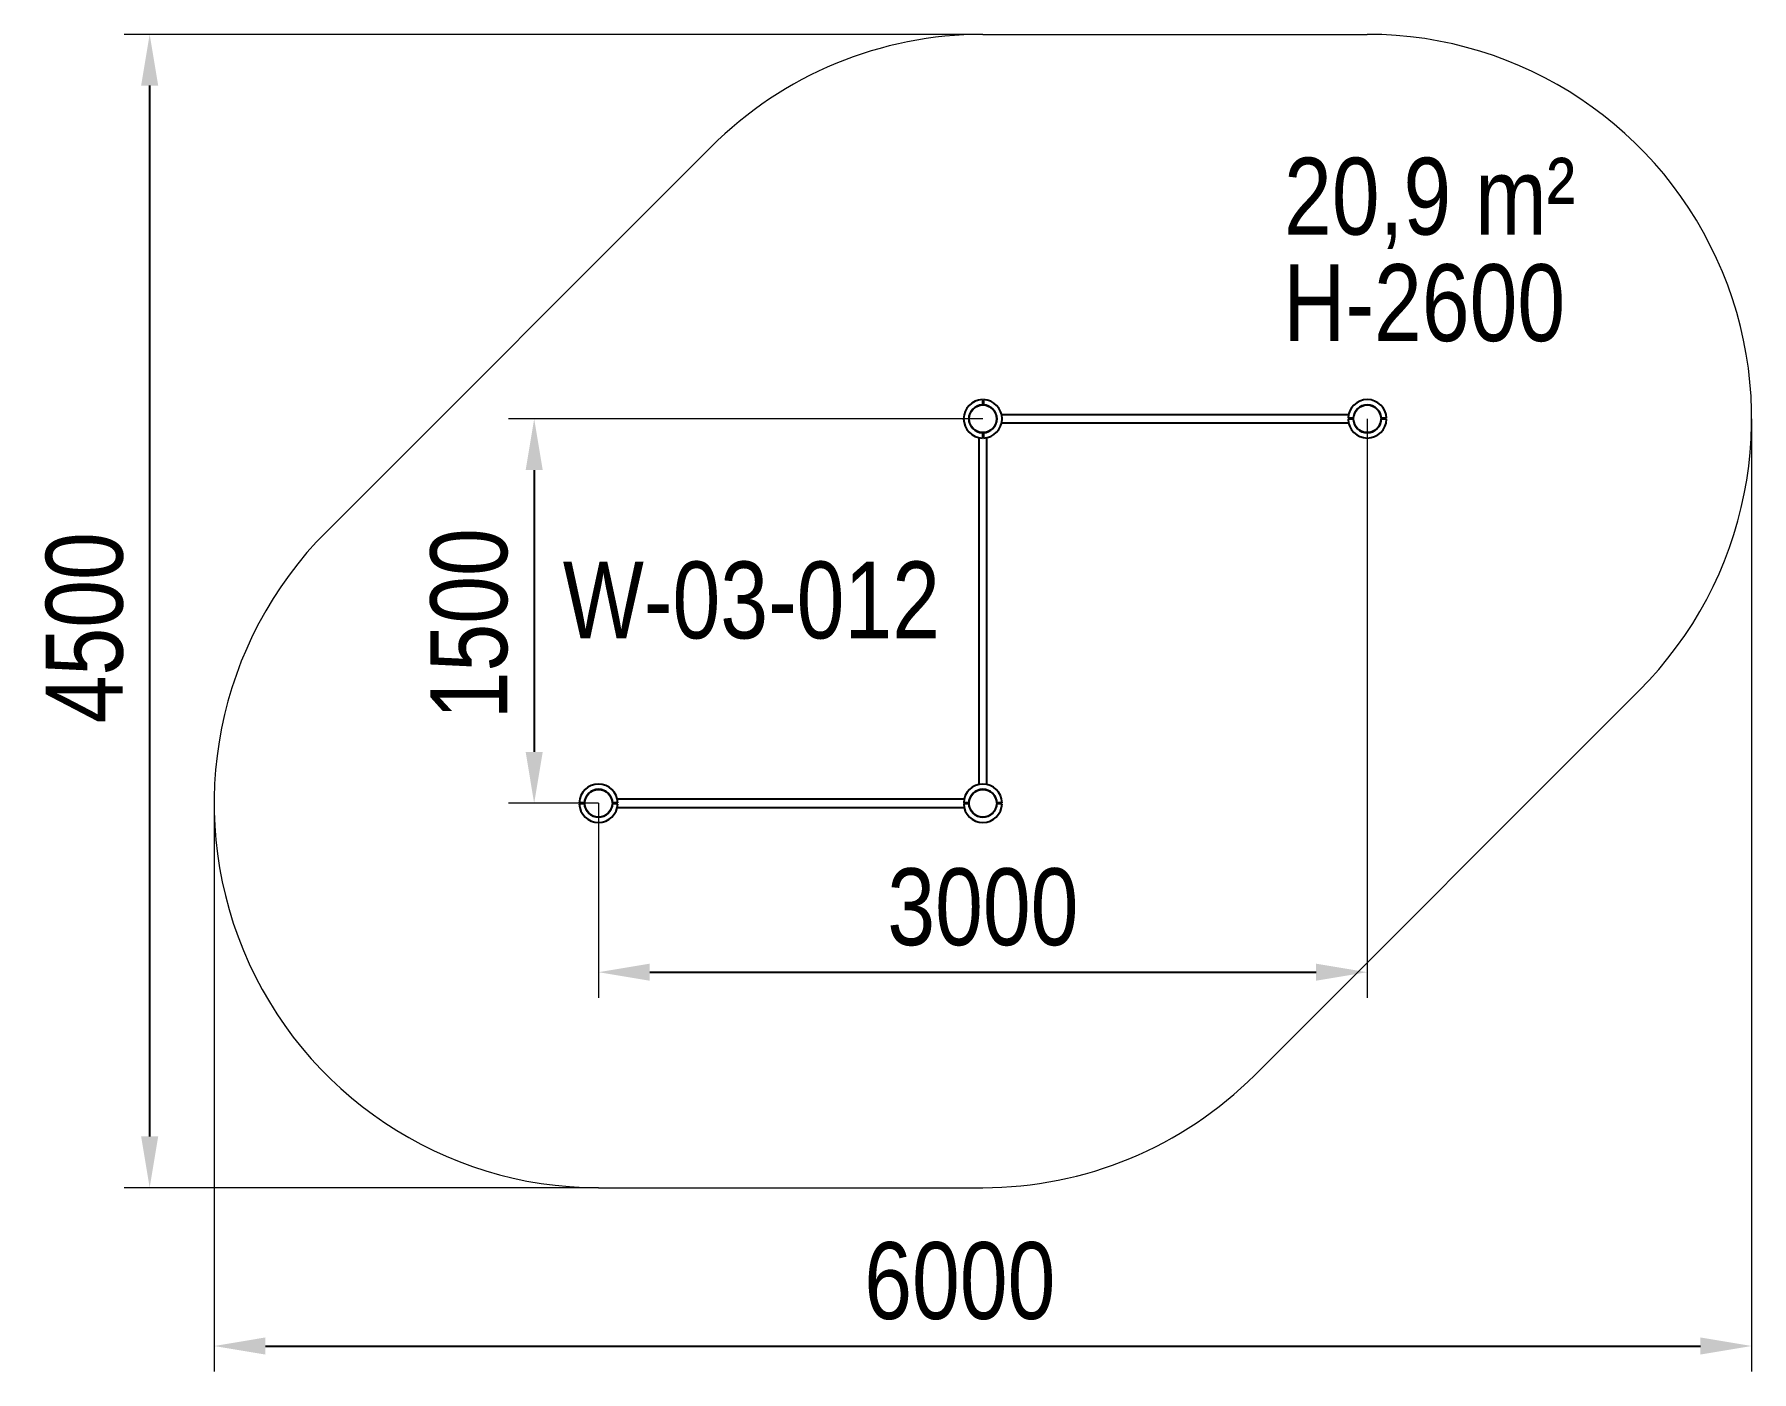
# Model space of a CAD drawing. Header units: millimetres. Extents: x -3656 to 3046, y -2794 to 2424.
import ezdxf

# ---------------------------------------------------------------- set-up
doc = ezdxf.new("R2010")
doc.units = ezdxf.units.MM
for name, color, linetype in [('DIKOM_АРТИКУЛ', 7, 'Continuous'), ('DIKOM_ЗОНА', 80, 'Continuous'), ('DIKOM_ОБЪЕКТ', 7, 'Continuous'), ('DIKOM_РАЗМЕР_ЗОНА', 7, 'Continuous'), ('DIKOM_РАЗМЕР_ОБЪЕКТА', 7, 'Continuous')]:
    doc.layers.add(name, color=color, linetype=linetype)
doc.styles.add('style1', font='arial.ttf', dxfattribs={"width": 0.8})
doc.dimstyles.new('1-50', dxfattribs={"dimtxt": 300, "dimasz": 200, "dimexe": 100, "dimexo": 0, "dimgap": 100, "dimtad": 1, "dimdec": 0, "dimtxsty": 'style1', "dimcen": 0, "dimclrd": 7, "dimclre": 7, "dimadec": 1, "dimazin": 2, "dimtfac": 1, "dimtdec": 0, "dimtmove": 0, "dimatfit": 3, "dimfxl": 0, "dimlwd": 25, "dimlwe": 18, "dimarcsym": 0})

# ---------------------------------------------------------------- blocks, each defined once
blk = doc.blocks.new('*D0')
at = {"layer": 'Defpoints', "color": 0, "transparency": 16777216}
for p in [(45.5, 923.5), (-1705.5, -576.5), (-1454.5, -576.5)]:
    blk.add_point(p, dxfattribs=at)
at = {"layer": 'DIKOM_РАЗМЕР_ОБЪЕКТА', "color": 7, "lineweight": 18, "transparency": 16777216}
for p, q in [((45.5, 923.5), (-1805.5, 923.5)), ((-1454.5, -576.5), (-1805.5, -576.5))]:
    blk.add_line(p, q, dxfattribs=at)
at = {"layer": 'DIKOM_РАЗМЕР_ОБЪЕКТА', "color": 7, "lineweight": 25, "transparency": 16777216}
blk.add_line((-1705.5, 723.5), (-1705.5, -376.5), dxfattribs=at)
at = {"layer": 'DIKOM_РАЗМЕР_ОБЪЕКТА', "color": 7, "transparency": 16777216}
for points in [[(-1738.8, 723.5), (-1672.1, 723.5), (-1705.5, 923.5)], [(-1738.8, -376.5), (-1672.1, -376.5), (-1705.5, -576.5)]]:
    blk.add_solid(points, dxfattribs=at)
at = {"layer": 'DIKOM_РАЗМЕР_ОБЪЕКТА', "color": 0, "transparency": 16777216, "insert": (-1958.6, 123.7), "char_height": 300, "attachment_point": 5, "rotation": 90, "style": 'style1'}
blk.add_mtext('1500', dxfattribs=at)
blk = doc.blocks.new('*D1')
at = {"layer": 'Defpoints', "color": 0, "transparency": 16777216}
for p in [(1545.5, 923.5), (-1454.5, -576.5), (1545.5, -1235.6)]:
    blk.add_point(p, dxfattribs=at)
at = {"layer": 'DIKOM_РАЗМЕР_ОБЪЕКТА', "color": 7, "lineweight": 18, "transparency": 16777216}
for p, q in [((1545.5, 923.5), (1545.5, -1335.6)), ((-1454.5, -576.5), (-1454.5, -1335.6))]:
    blk.add_line(p, q, dxfattribs=at)
at = {"layer": 'DIKOM_РАЗМЕР_ОБЪЕКТА', "color": 7, "lineweight": 25, "transparency": 16777216}
blk.add_line((-1254.5, -1235.6), (1345.5, -1235.6), dxfattribs=at)
at = {"layer": 'DIKOM_РАЗМЕР_ОБЪЕКТА', "color": 7, "transparency": 16777216}
for points in [[(-1254.5, -1202.3), (-1254.5, -1269), (-1454.5, -1235.6)], [(1345.5, -1202.3), (1345.5, -1269), (1545.5, -1235.6)]]:
    blk.add_solid(points, dxfattribs=at)
at = {"layer": 'DIKOM_РАЗМЕР_ОБЪЕКТА', "color": 0, "transparency": 16777216, "insert": (45.5, -982.4), "char_height": 300, "attachment_point": 5, "style": 'style1'}
blk.add_mtext('3000', dxfattribs=at)
blk = doc.blocks.new('*D2')
at = {"layer": 'Defpoints', "color": 0, "transparency": 16777216}
for p in [(45.5, 2423.5), (-3206, -2076.5), (-1454.5, -2076.5)]:
    blk.add_point(p, dxfattribs=at)
at = {"layer": 'DIKOM_РАЗМЕР_ЗОНА', "color": 7, "lineweight": 18, "transparency": 16777216}
for p, q in [((45.5, 2423.5), (-3306, 2423.5)), ((-1454.5, -2076.5), (-3306, -2076.5))]:
    blk.add_line(p, q, dxfattribs=at)
at = {"layer": 'DIKOM_РАЗМЕР_ЗОНА', "color": 7, "lineweight": 25, "transparency": 16777216}
blk.add_line((-3206, 2223.5), (-3206, -1876.5), dxfattribs=at)
at = {"layer": 'DIKOM_РАЗМЕР_ЗОНА', "color": 7, "transparency": 16777216}
for points in [[(-3239.3, 2223.5), (-3172.6, 2223.5), (-3206, 2423.5)], [(-3239.3, -1876.5), (-3172.6, -1876.5), (-3206, -2076.5)]]:
    blk.add_solid(points, dxfattribs=at)
at = {"layer": 'DIKOM_РАЗМЕР_ЗОНА', "color": 0, "transparency": 16777216, "insert": (-3459.1, 108.3), "char_height": 300, "attachment_point": 5, "rotation": 90, "style": 'style1'}
blk.add_mtext('4500', dxfattribs=at)
blk = doc.blocks.new('*D3')
at = {"layer": 'Defpoints', "color": 0, "transparency": 16777216}
for p in [(3045.5, 923.5), (-2954.5, -576.5), (3045.5, -2694.2)]:
    blk.add_point(p, dxfattribs=at)
at = {"layer": 'DIKOM_РАЗМЕР_ЗОНА', "color": 7, "lineweight": 18, "transparency": 16777216}
for p, q in [((3045.5, 923.5), (3045.5, -2794.2)), ((-2954.5, -576.5), (-2954.5, -2794.2))]:
    blk.add_line(p, q, dxfattribs=at)
at = {"layer": 'DIKOM_РАЗМЕР_ЗОНА', "color": 7, "lineweight": 25, "transparency": 16777216}
blk.add_line((-2754.5, -2694.2), (2845.5, -2694.2), dxfattribs=at)
at = {"layer": 'DIKOM_РАЗМЕР_ЗОНА', "color": 7, "transparency": 16777216}
for points in [[(-2754.5, -2660.8), (-2754.5, -2727.5), (-2954.5, -2694.2)], [(2845.5, -2660.8), (2845.5, -2727.5), (3045.5, -2694.2)]]:
    blk.add_solid(points, dxfattribs=at)
at = {"layer": 'DIKOM_РАЗМЕР_ЗОНА', "color": 0, "transparency": 16777216, "insert": (-44.5, -2441), "char_height": 300, "attachment_point": 5, "style": 'style1'}
blk.add_mtext('6000', dxfattribs=at)

msp = doc.modelspace()

# ---------------------------------------------------------------- linework, layer by layer
at = {"layer": 'DIKOM_ЗОНА', "color": 3, "lineweight": 15}
for p, q in [((45.5, 2423.5), (1545.5, 2423.5)), ((-2515.2, 484.2), (-1015.2, 1984.2)), ((1106.2, -1637.2), (2606.2, -137.2)), ((-1454.5, -2076.5), (45.5, -2076.5))]:
    msp.add_line(p, q, dxfattribs=at)
for centre, start, end in [((45.5, 923.5), 90, 135), ((1545.5, 923.5), 315, 90.00026), ((-1454.5, -576.5), 135, 270), ((45.5, -576.5), 270, 315)]:
    msp.add_arc(centre, 1500, start, end, dxfattribs=at)
at = {"layer": 'DIKOM_ОБЪЕКТ'}
for p, q in [((43.5, 998.5), (43.5, 978)), ((43.5, 998.5), (43.5, 978)), ((47.5, 998.5), (47.5, 978)), ((47.5, 998.5), (47.5, 978)), ((1472.2, 939.5), (118.8, 939.5)), ((118.8, 907.5), (1472.2, 907.5)), ((1491, 925.5), (1470.5, 925.5)), ((1491, 921.5), (1470.5, 921.5)), ((1620.5, 925.5), (1600, 925.5)), ((1620.5, 925.5), (1600, 925.5)), ((1620.5, 921.5), (1600, 921.5)), ((1620.5, 921.5), (1600, 921.5)), ((29.5, 850.2), (29.5, -503.2)), ((43.5, 869), (43.5, 848.5)), ((47.5, 869), (47.5, 848.5)), ((61.5, -503.2), (61.5, 850.2)), ((-1509, -574.5), (-1529.5, -574.5)), ((-1509, -578.5), (-1529.5, -578.5)), ((-1379.5, -574.5), (-1400, -574.5)), ((-1379.5, -578.5), (-1400, -578.5)), ((-27.8, -560.5), (-1381.2, -560.5)), ((-1381.2, -592.5), (-27.8, -592.5)), ((-9, -574.5), (-29.5, -574.5)), ((-9, -578.5), (-29.5, -578.5)), ((120.5, -574.5), (100, -574.5)), ((120.5, -574.5), (100, -574.5)), ((120.5, -578.5), (100, -578.5)), ((120.5, -578.5), (100, -578.5))]:
    msp.add_line(p, q, dxfattribs=at)
for centre in [(45.5, 923.5), (1545.5, 923.5), (-1454.5, -576.5), (45.5, -576.5)]:
    msp.add_circle(centre, 54, dxfattribs=at)
for centre, radius, start, end in [((45.5, 923.5), 75, 91.52807, 268.47193), ((45.5, 923.5), 54.5, 92.10307, 267.89693), ((45.5, 923.5), 75, 271.52807, 88.47193), ((45.5, 923.5), 54.5, 272.10307, 87.89693), ((1545.5, 923.5), 75, 1.52807, 178.47193), ((1545.5, 923.5), 54.5, 2.10307, 177.89693), ((1545.5, 923.5), 75, 181.52807, 358.47193), ((1545.5, 923.5), 54.5, 182.10307, 357.89693), ((-1454.5, -576.5), 75, 1.52807, 178.47193), ((-1454.5, -576.5), 54.5, 2.10307, 177.89693), ((45.5, -576.5), 75, 1.52807, 178.47193), ((45.5, -576.5), 54.5, 2.10307, 177.89693), ((-1454.5, -576.5), 75, 181.52807, 358.47193), ((-1454.5, -576.5), 54.5, 182.10307, 357.89693), ((45.5, -576.5), 75, 181.52807, 358.47193), ((45.5, -576.5), 54.5, 182.10307, 357.89693)]:
    msp.add_arc(centre, radius, start, end, dxfattribs=at)

# ---------------------------------------------------------------- texts
at = {"layer": 'DIKOM_АРТИКУЛ', "color": 7, "linetype": 'Continuous', "lineweight": 15, "insert": (-1593.8, 366.6), "char_height": 300, "width": 2314.7, "attachment_point": 1, "style": 'style1'}
msp.add_mtext('W-03-012', dxfattribs=at)
at = {"layer": 'DIKOM_РАЗМЕР_ОБЪЕКТА', "char_height": 300, "width": 2314.7, "attachment_point": 1, "style": 'style1'}
for s, insert in [('20,9 m²', (1220.7, 1942.2)), ('H-2600', (1218.2, 1526.6))]:
    msp.add_mtext(s, dxfattribs=dict(at, insert=insert))

# ---------------------------------------------------------------- dimensions: what is measured, and where the dimension line sits
at = {"layer": 'DIKOM_РАЗМЕР_ЗОНА'}
dim = msp.add_linear_dim(base=(-3206, -2076.5), p1=(45.5, 2423.5), p2=(-1454.5, -2076.5), angle=90, dimstyle='1-50', dxfattribs=at)
dim.commit()
dim.dimension.update_dxf_attribs({"geometry": '*D2', "text_midpoint": (-3206, 108.3), "dimtype": 160})
dim = msp.add_linear_dim(base=(3045.5, -2694.2), p1=(-2954.5, -576.5), p2=(3045.5, 923.5), dimstyle='1-50', dxfattribs=at)
dim.commit()
dim.dimension.update_dxf_attribs({"geometry": '*D3', "text_midpoint": (-44.5, -2694.2), "dimtype": 160})
at = {"layer": 'DIKOM_РАЗМЕР_ОБЪЕКТА'}
dim = msp.add_linear_dim(base=(-1705.5, -576.5), p1=(45.5, 923.5), p2=(-1454.5, -576.5), angle=90, dimstyle='1-50', dxfattribs=at)
dim.commit()
dim.dimension.update_dxf_attribs({"geometry": '*D0', "text_midpoint": (-1705.5, 123.7), "dimtype": 160})
dim = msp.add_linear_dim(base=(1545.5, -1235.6), p1=(-1454.5, -576.5), p2=(1545.5, 923.5), dimstyle='1-50', dxfattribs=at)
dim.commit()
dim.dimension.update_dxf_attribs({"geometry": '*D1', "text_midpoint": (45.5, -1235.6), "dimtype": 160})

doc.saveas('drawing.dxf')
